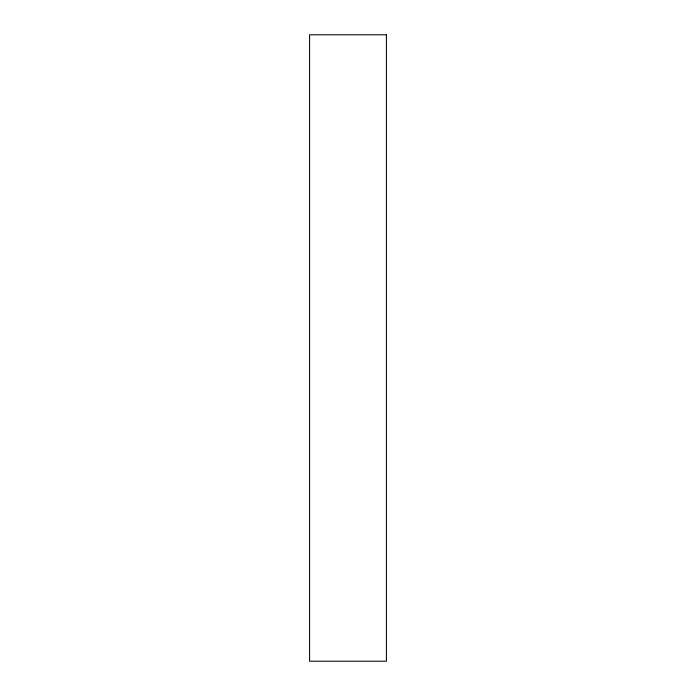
<?xml version="1.0" encoding="UTF-8"?>
<svg xmlns="http://www.w3.org/2000/svg" width="696" height="696" viewBox="0 0 696 696"><rect width="100%" height="100%" fill="white"/><g stroke="black" fill="none" stroke-linecap="round" stroke-linejoin="round"><path stroke-width="1.04" d="M386.419 34.8L309.581 34.8L309.581 661.2L386.419 661.2L386.419 34.8"/></g></svg>
